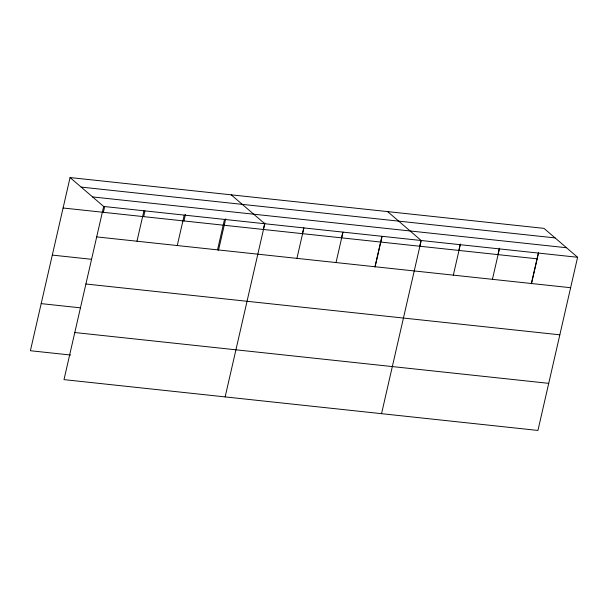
<?xml version="1.0" encoding="UTF-8"?>
<svg xmlns="http://www.w3.org/2000/svg" width="608" height="608" viewBox="0 0 608 608"><rect width="100%" height="100%" fill="white"/><g stroke="black" fill="none" stroke-linecap="round" stroke-linejoin="round"><path stroke-width="0.91" d="M70.064 177.559L103.664 206.462L64 379.628L537.936 430.441L577.6 257.275L544 228.372L70.064 177.559L30.4 350.725L70.688 355.042M103.375 212.314L104.644 206.781M136.975 241.216L143.944 210.778M143.655 216.638L144.924 211.098M177.262 245.541L184.232 215.103M183.943 220.955L185.425 214.495M217.542 249.858L224.519 219.42M218.515 250.207L225.705 218.819M263.325 229.467L264.807 223.007M225.142 396.902L264.799 223.736L231.2 194.834M302.427 233.654L303.696 228.122M296.932 258.37L303.901 227.932M341.529 237.85L342.798 232.317M336.026 262.565L343.003 232.119M374.916 266.98L381.892 236.512M375.128 266.752L382.098 236.314M419.725 246.232L420.994 240.7M381.543 413.676L421.2 240.51L387.6 211.599M458.827 250.428L460.309 243.968M453.332 275.143L460.302 244.697M497.929 254.623L499.404 248.163M492.427 279.33L499.404 248.892M531.316 283.746L538.506 252.358M531.529 283.526L538.498 253.088M81.153 187.097L555.089 237.91M92.576 196.924L566.512 247.737M103.664 206.462L577.6 257.275M63.088 207.997L537.024 258.81M96.687 236.9L570.631 287.713M52.303 255.094L91.648 259.312M85.903 284.004L559.839 334.818M41.184 303.62L80.537 307.846M74.792 332.53L548.728 383.344"/></g></svg>
